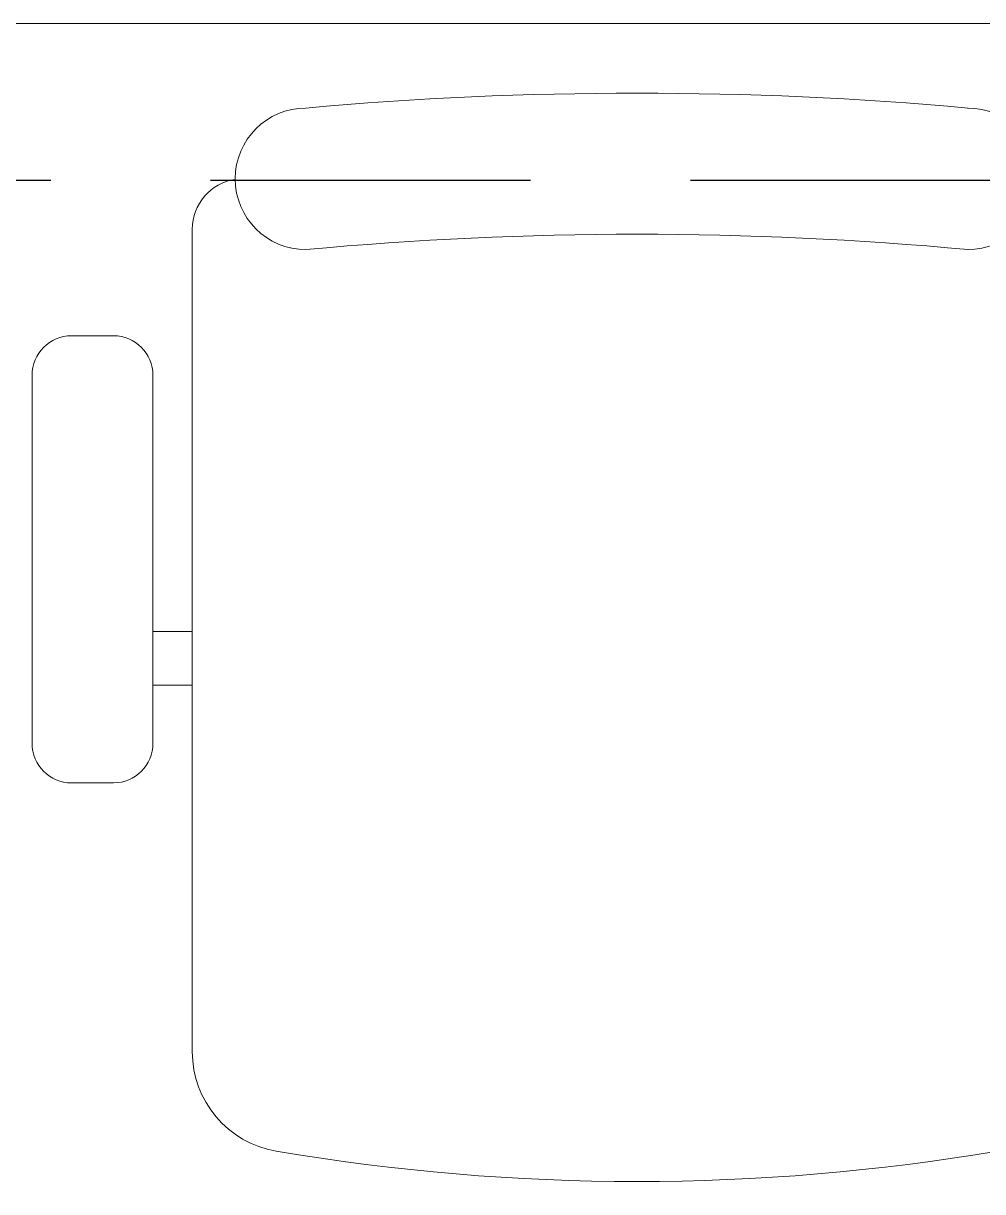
# Model space of a CAD drawing. Header units: inches. Extents: x -12418 to 57169, y -29325 to 19878.
# Drawn here: x 16308 to 16784, y -4747 to -4167 of the extents above; entities that cross this region are included whole.
import ezdxf

# ---------------------------------------------------------------- set-up
doc = ezdxf.new("R2010")
doc.units = ezdxf.units.IN
doc.header["$LTSCALE"] = 25
doc.header["$MEASUREMENT"] = 0
doc.linetypes.add('DASHDOT', pattern=[25.4, 12.7, -6.35, 0, -6.35])
doc.linetypes.add('HIDDEN', pattern=[9.525, 6.35, -3.175])
doc.layers.get('0').update_dxf_attribs({"color": 8})
for name, color, linetype, lineweight in [('00-Ground Floor$0$LOADING', 253, 'Continuous', 5), ('00-Ground Floor$0$Walls', 251, 'Continuous', 5), ('E-LITE-CLNG-CNDT', 6, 'DASHDOT', 35), ('E-POWR-FLOR-CNDT', 6, 'HIDDEN', 25)]:
    doc.layers.add(name, color=color, linetype=linetype, lineweight=lineweight)

# ---------------------------------------------------------------- blocks, each defined once
blk = doc.blocks.new('00-Ground Floor$0$GF21018-P')
at = {"color": 0}
for p, q in [((-0.2207, 0.47563), (-0.2207, 0.0675)), ((-0.2806, 0.34221), (-0.25983, 0.34221)), ((-0.30021, 0.32259), (-0.30021, 0.14)), ((-0.24021, 0.32259), (-0.24021, 0.14)), ((-0.24021, 0.29372), (-0.2207, 0.29372)), ((-0.24021, 0.26708), (-0.2207, 0.26708)), ((-0.2806, 0.12039), (-0.25983, 0.12039))]:
    blk.add_line(p, q, dxfattribs=at)
for centre, radius, start, end in [((-0.0001, -0.52948), 1.06948, 80.36712, 99.63288), ((-0.1707, 0.47563), 0.05, 99.63288, 180), ((-0.2806, 0.32259), 0.01962, 90, 180), ((-0.25983, 0.32259), 0.01962, 360, 90), ((-0.2806, 0.14), 0.01962, 180, 270), ((-0.25983, 0.14), 0.01962, 270, 360), ((-0.16429, 0.0425), 0.03511, 90, 270), ((0, 1.84674), 1.77674, 264.69456, 275.30527), ((0.16409, 0.0425), 0.03511, 270, 90), ((-0.1957, 0.0675), 0.025, 180, 261.47208), ((0, 1.83136), 1.83136, 264.85322, 275.14698)]:
    blk.add_arc(centre, radius, start, end, dxfattribs=at)
blk = doc.blocks.new('00-Ground Floor')
at = {"layer": '00-Ground Floor$0$Walls'}
blk.add_line((17697.72, -4167.43, 0), (14197.93, -4167.43, 0), dxfattribs=at)
at = {"layer": '00-Ground Floor$0$LOADING', "extrusion": (-2.24021e-05, 7.77426e-06, 1), "xscale": -1000, "yscale": 1000.000000000001, "zscale": 1000, "rotation": 180.0014107650308}
blk.add_blockref('00-Ground Floor$0$GF21018-P', (16612.95, -4202.05, -0.43), dxfattribs=at)

msp = doc.modelspace()

# ---------------------------------------------------------------- linework, layer by layer
at = {"layer": 'E-POWR-FLOR-CNDT', "elevation": 0}
msp.add_lwpolyline([(15448.85, -4245.24), (17019.56, -4245.24)], dxfattribs=at)

# ---------------------------------------------------------------- block references
at = {"layer": 'E-LITE-CLNG-CNDT'}
msp.add_blockref('00-Ground Floor', (0, 0), dxfattribs=at)

doc.saveas('drawing.dxf')
